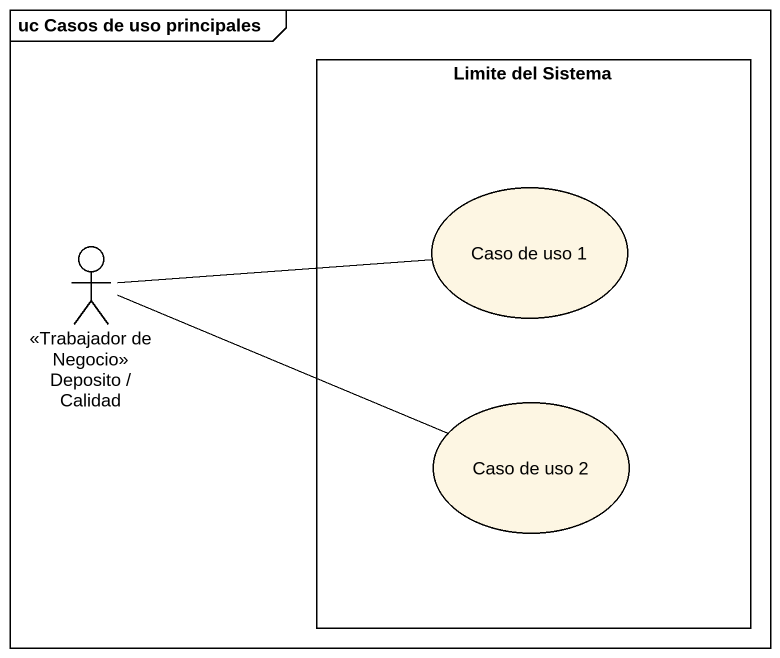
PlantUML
@startuml
mainframe uc Casos de uso principales
rectangle "Limite del Sistema" as Limite_del_Sistema {
  usecase "Caso de uso 1" as Caso_de_uso_1
  usecase "Caso de uso 2" as Caso_de_uso_2
}
actor "<<Trabajador de Negocio>> Deposito / Calidad" as Trabajador_de_Negocio
Trabajador_de_Negocio -right- Caso_de_uso_1
Trabajador_de_Negocio -right- Caso_de_uso_2
@enduml
